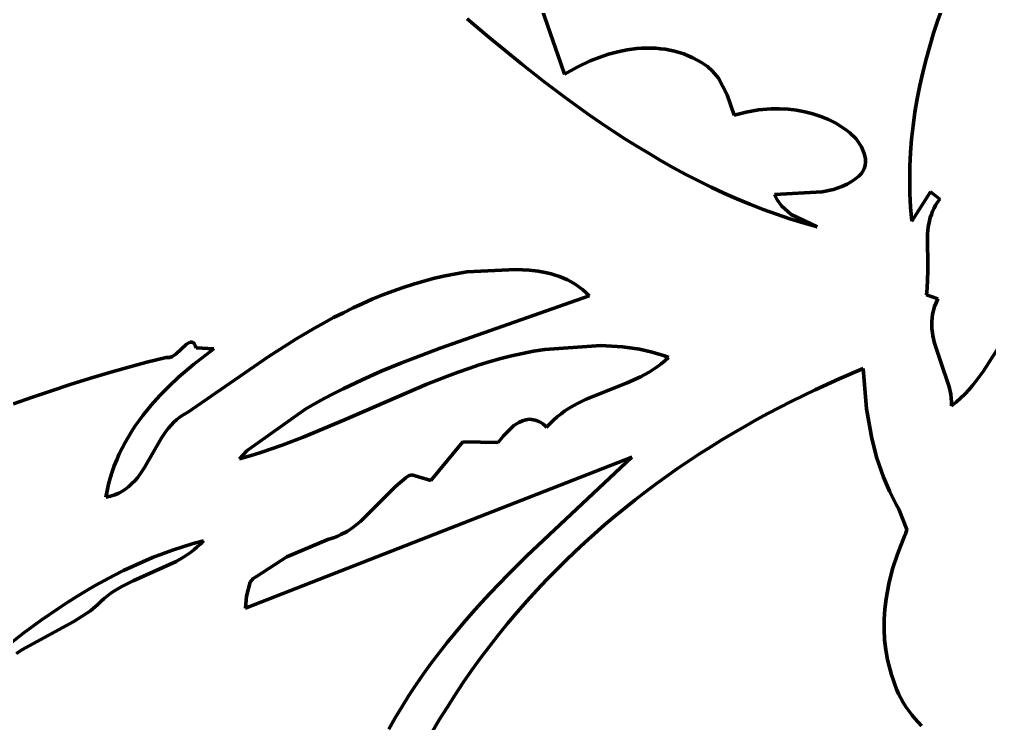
# Model space of a CAD drawing. Header units: millimetres. Extents: x 0 to 8.4, y 0 to 11.8.
# Drawn here: x 2.712 to 4.449, y 5.169 to 6.431 of the extents above; entities that cross this region are included whole.
import ezdxf

# ---------------------------------------------------------------- set-up
doc = ezdxf.new("R2010")
doc.units = ezdxf.units.MM
doc.layers.add('color#010101ff', color=7, linetype='CONTINUOUS', lineweight=100)
doc.layers.add('color#ffffffff', color=7, linetype='CONTINUOUS', lineweight=100)

msp = doc.modelspace()

# ---------------------------------------------------------------- linework, layer by layer
at = {"layer": 'color#010101ff'}
for p, q in [((3.6814, 6.3516), (3.6312, 6.4955)), ((4.3648, 6.4521), (4.3567, 6.4291)), ((3.5137, 6.4315), (3.5522, 6.3989)), ((4.3567, 6.4291), (4.3492, 6.4059)), ((3.5522, 6.3989), (3.611, 6.3508)), ((4.3492, 6.4059), (4.3422, 6.3826)), ((3.8175, 6.3782), (3.8005, 6.376)), ((3.826, 6.3789), (3.8175, 6.3782)), ((3.8346, 6.3792), (3.826, 6.3789)), ((3.8431, 6.3792), (3.8346, 6.3792)), ((3.8516, 6.3788), (3.8431, 6.3792)), ((3.8601, 6.3781), (3.8516, 6.3788)), ((3.8685, 6.377), (3.8601, 6.3781)), ((4.3422, 6.3826), (4.3357, 6.3591)), ((3.7503, 6.3625), (3.7341, 6.3561)), ((3.7668, 6.368), (3.7503, 6.3625)), ((3.7835, 6.3725), (3.7668, 6.368)), ((3.8005, 6.376), (3.7835, 6.3725)), ((3.8769, 6.3755), (3.8685, 6.377)), ((3.8852, 6.3736), (3.8769, 6.3755)), ((3.8935, 6.3713), (3.8852, 6.3736)), ((3.9017, 6.3686), (3.8935, 6.3713)), ((3.9098, 6.3654), (3.9017, 6.3686)), ((3.9178, 6.3618), (3.9098, 6.3654)), ((3.9258, 6.3577), (3.9178, 6.3618)), ((3.611, 6.3508), (3.651, 6.3195)), ((3.6882, 6.3326), (3.6814, 6.3516)), ((3.7106, 6.3451), (3.6882, 6.3326)), ((3.7341, 6.3561), (3.7106, 6.3451)), ((3.9335, 6.3536), (3.9258, 6.3577)), ((3.944, 6.3464), (3.9335, 6.3536)), ((3.9532, 6.3379), (3.944, 6.3464)), ((4.3357, 6.3591), (4.3298, 6.3356)), ((3.9637, 6.325), (3.9532, 6.3379)), ((4.3298, 6.3356), (4.3245, 6.3119)), ((3.651, 6.3195), (3.6917, 6.2889)), ((3.9795, 6.2952), (3.9637, 6.325)), ((4.3245, 6.3119), (4.3198, 6.2881)), ((3.9918, 6.2592), (3.9795, 6.2952)), ((3.6917, 6.2889), (3.733, 6.2592)), ((4.3198, 6.2881), (4.3158, 6.2642)), ((3.733, 6.2592), (3.7539, 6.2448)), ((4.0135, 6.2646), (3.9918, 6.2592)), ((4.0357, 6.2683), (4.0135, 6.2646)), ((4.0583, 6.2701), (4.0357, 6.2683)), ((4.0734, 6.2702), (4.0583, 6.2701)), ((4.0885, 6.2695), (4.0734, 6.2702)), ((4.1034, 6.2678), (4.0885, 6.2695)), ((4.1182, 6.2652), (4.1034, 6.2678)), ((4.1327, 6.2616), (4.1182, 6.2652)), ((4.1469, 6.2569), (4.1327, 6.2616)), ((4.1607, 6.2512), (4.1469, 6.2569)), ((4.3158, 6.2642), (4.3124, 6.2402)), ((3.7539, 6.2448), (3.775, 6.2306)), ((4.174, 6.2445), (4.1607, 6.2512)), ((4.1805, 6.2407), (4.174, 6.2445)), ((4.1868, 6.2366), (4.1805, 6.2407)), ((4.3124, 6.2402), (4.3097, 6.2161)), ((3.775, 6.2306), (3.7963, 6.2168)), ((4.193, 6.2322), (4.1868, 6.2366)), ((4.199, 6.2276), (4.193, 6.2322)), ((4.2105, 6.2165), (4.199, 6.2276)), ((3.7963, 6.2168), (3.8177, 6.2033)), ((4.2199, 6.2026), (4.2105, 6.2165)), ((4.3097, 6.2161), (4.3078, 6.1919)), ((3.8177, 6.2033), (3.8394, 6.1901)), ((3.8394, 6.1901), (3.8613, 6.1773)), ((4.2249, 6.1904), (4.2199, 6.2026)), ((4.2269, 6.181), (4.2249, 6.1904)), ((4.3078, 6.1919), (4.3067, 6.1675)), ((3.8613, 6.1773), (3.8833, 6.1648)), ((4.2263, 6.1687), (4.2271, 6.1748)), ((4.2271, 6.1748), (4.2269, 6.181)), ((3.8833, 6.1648), (3.9056, 6.1528)), ((3.9056, 6.1528), (3.928, 6.1412)), ((4.2151, 6.1497), (4.2176, 6.1521)), ((4.2176, 6.1521), (4.2198, 6.1547)), ((4.2198, 6.1547), (4.2217, 6.1573)), ((4.2217, 6.1573), (4.2246, 6.1629)), ((4.2246, 6.1629), (4.2263, 6.1687)), ((4.3067, 6.1675), (4.3063, 6.1431)), ((3.928, 6.1412), (3.9507, 6.1301)), ((4.1849, 6.1311), (4.1944, 6.1356)), ((4.1944, 6.1356), (4.2035, 6.141)), ((4.2035, 6.141), (4.2122, 6.1474)), ((4.2122, 6.1474), (4.2151, 6.1497)), ((4.3063, 6.1431), (4.3067, 6.1186)), ((3.9507, 6.1301), (3.9736, 6.1194)), ((3.9736, 6.1194), (3.9968, 6.1092)), ((4.0642, 6.1172), (4.1494, 6.1217)), ((4.0689, 6.1076), (4.0642, 6.1172)), ((4.1494, 6.1217), (4.17, 6.1261)), ((4.17, 6.1261), (4.1849, 6.1311)), ((4.3067, 6.1186), (4.308, 6.094)), ((4.3102, 6.0693), (4.3437, 6.1216)), ((4.3437, 6.1216), (4.36, 6.1083)), ((3.9968, 6.1092), (4.0201, 6.0995)), ((4.0201, 6.0995), (4.0437, 6.0903)), ((4.0768, 6.0965), (4.0689, 6.1076)), ((4.3562, 6.1031), (4.3528, 6.0978)), ((4.36, 6.1083), (4.3562, 6.1031)), ((4.0437, 6.0903), (4.0675, 6.0817)), ((4.0943, 6.0813), (4.0768, 6.0965)), ((4.308, 6.094), (4.3102, 6.0693)), ((4.3473, 6.0869), (4.3451, 6.0813)), ((4.3499, 6.0924), (4.3473, 6.0869)), ((4.3528, 6.0978), (4.3499, 6.0924)), ((4.0675, 6.0817), (4.0915, 6.0736)), ((4.0915, 6.0736), (4.1158, 6.0661)), ((4.1403, 6.0592), (4.0943, 6.0813)), ((4.1158, 6.0661), (4.1403, 6.0592)), ((4.3417, 6.07), (4.3394, 6.0584)), ((4.3432, 6.0757), (4.3417, 6.07)), ((4.3451, 6.0813), (4.3432, 6.0757)), ((4.3394, 6.0584), (4.3381, 6.0466)), ((4.3381, 6.0466), (4.339, 5.9795)), ((3.5128, 5.9782), (3.4933, 5.975)), ((3.6007, 5.9825), (3.5128, 5.9782)), ((3.6249, 5.9813), (3.6007, 5.9825)), ((3.6408, 5.9794), (3.6249, 5.9813)), ((3.6563, 5.9766), (3.6408, 5.9794)), ((4.339, 5.9795), (4.3379, 5.9491)), ((3.4361, 5.9619), (3.4175, 5.9565)), ((3.455, 5.9669), (3.4361, 5.9619)), ((3.474, 5.9712), (3.455, 5.9669)), ((3.4933, 5.975), (3.474, 5.9712)), ((3.664, 5.9747), (3.6563, 5.9766)), ((3.6715, 5.9725), (3.664, 5.9747)), ((3.6789, 5.97), (3.6715, 5.9725)), ((3.6861, 5.9671), (3.6789, 5.97)), ((3.6933, 5.9639), (3.6861, 5.9671)), ((3.7002, 5.9603), (3.6933, 5.9639)), ((3.3807, 5.944), (3.3626, 5.9371)), ((3.399, 5.9505), (3.3807, 5.944)), ((3.4175, 5.9565), (3.399, 5.9505)), ((3.707, 5.9562), (3.7002, 5.9603)), ((3.7136, 5.9518), (3.707, 5.9562)), ((3.72, 5.9469), (3.7136, 5.9518)), ((3.7262, 5.9415), (3.72, 5.9469)), ((4.3379, 5.9491), (4.3362, 5.9372)), ((3.3447, 5.9298), (3.3269, 5.922)), ((3.3626, 5.9371), (3.3447, 5.9298)), ((3.4653, 5.8415), (3.7322, 5.9357)), ((3.7322, 5.9357), (3.7262, 5.9415)), ((4.3362, 5.9372), (4.357, 5.9298)), ((4.357, 5.9298), (4.3537, 5.923)), ((3.3093, 5.9138), (3.2919, 5.9053)), ((3.3269, 5.922), (3.3093, 5.9138)), ((4.3489, 5.9095), (4.3474, 5.9029)), ((4.351, 5.9162), (4.3489, 5.9095)), ((4.3537, 5.923), (4.351, 5.9162)), ((3.2745, 5.8964), (3.2574, 5.8872)), ((3.2919, 5.9053), (3.2745, 5.8964)), ((4.3464, 5.8963), (4.3459, 5.8897)), ((4.3474, 5.9029), (4.3464, 5.8963)), ((3.2404, 5.8777), (3.2067, 5.8579)), ((3.2574, 5.8872), (3.2404, 5.8777)), ((4.3459, 5.8897), (4.3459, 5.8831)), ((4.3459, 5.8831), (4.3462, 5.8766)), ((4.3462, 5.8766), (4.347, 5.8701)), ((4.438, 5.7999), (4.4889, 5.8793)), ((3.2067, 5.8579), (3.157, 5.8265)), ((4.347, 5.8701), (4.348, 5.8636)), ((4.348, 5.8636), (4.351, 5.8506)), ((3.0103, 5.8481), (2.9918, 5.8311)), ((3.0139, 5.8507), (3.0103, 5.8481)), ((3.0173, 5.8524), (3.0139, 5.8507)), ((3.0189, 5.8527), (3.0173, 5.8524)), ((3.0205, 5.8526), (3.0189, 5.8527)), ((3.0219, 5.8522), (3.0205, 5.8526)), ((3.0233, 5.8513), (3.0219, 5.8522)), ((3.0246, 5.8499), (3.0233, 5.8513)), ((3.0234, 5.8126), (3.06, 5.8408)), ((3.0258, 5.848), (3.0246, 5.8499)), ((3.0269, 5.8455), (3.0258, 5.848)), ((3.028, 5.8424), (3.0269, 5.8455)), ((3.06, 5.8408), (3.028, 5.8424)), ((3.3948, 5.8148), (3.4653, 5.8415)), ((3.6527, 5.8396), (3.6327, 5.8363)), ((3.7531, 5.8466), (3.6527, 5.8396)), ((3.7917, 5.8444), (3.7531, 5.8466)), ((3.8223, 5.84), (3.7917, 5.8444)), ((3.8449, 5.8348), (3.8223, 5.84)), ((4.351, 5.8506), (4.3617, 5.8184)), ((2.9745, 5.8253), (2.94, 5.8164)), ((2.9766, 5.8248), (2.9745, 5.8253)), ((2.9788, 5.8248), (2.9766, 5.8248)), ((2.9809, 5.8251), (2.9788, 5.8248)), ((2.9853, 5.8268), (2.9809, 5.8251)), ((2.9918, 5.8311), (2.9853, 5.8268)), ((3.157, 5.8265), (3.0127, 5.7268)), ((3.5739, 5.823), (3.5546, 5.8176)), ((3.5933, 5.8279), (3.5739, 5.823)), ((3.6129, 5.8324), (3.5933, 5.8279)), ((3.6327, 5.8363), (3.6129, 5.8324)), ((3.8671, 5.8279), (3.8449, 5.8348)), ((3.8744, 5.8252), (3.8671, 5.8279)), ((3.8678, 5.8191), (3.8744, 5.8252)), ((2.9056, 5.807), (2.8713, 5.7973)), ((2.94, 5.8164), (2.9056, 5.807)), ((2.9968, 5.7897), (3.0234, 5.8126)), ((3.3599, 5.8005), (3.3948, 5.8148)), ((3.5164, 5.8055), (3.4975, 5.7988)), ((3.5354, 5.8117), (3.5164, 5.8055)), ((3.5546, 5.8176), (3.5354, 5.8117)), ((3.8468, 5.8033), (3.854, 5.8082)), ((3.854, 5.8082), (3.861, 5.8134)), ((3.861, 5.8134), (3.8678, 5.8191)), ((4.2232, 5.8055), (4.1798, 5.7869)), ((4.2291, 5.7334), (4.2232, 5.8055)), ((4.3617, 5.8184), (4.3769, 5.7725)), ((2.8371, 5.7872), (2.8029, 5.7766)), ((2.8713, 5.7973), (2.8371, 5.7872)), ((2.9798, 5.7736), (2.9968, 5.7897)), ((3.3254, 5.7853), (3.3599, 5.8005)), ((3.4787, 5.7919), (3.4414, 5.7773)), ((3.4975, 5.7988), (3.4787, 5.7919)), ((3.8002, 5.7796), (3.8241, 5.7904)), ((3.8241, 5.7904), (3.8394, 5.7987)), ((3.8394, 5.7987), (3.8468, 5.8033)), ((4.1798, 5.7869), (4.1368, 5.7672)), ((4.4255, 5.7832), (4.438, 5.7999)), ((2.8029, 5.7766), (2.7689, 5.7656)), ((2.9633, 5.7569), (2.9798, 5.7736)), ((3.2914, 5.7692), (3.3254, 5.7853)), ((3.4414, 5.7773), (3.2938, 5.7132)), ((3.7268, 5.7503), (3.8002, 5.7796)), ((4.3769, 5.7725), (4.3797, 5.7591)), ((4.4121, 5.7672), (4.4189, 5.7751)), ((4.4189, 5.7751), (4.4255, 5.7832)), ((2.735, 5.7542), (2.7013, 5.7423)), ((2.7689, 5.7656), (2.735, 5.7542)), ((2.9477, 5.7394), (2.9633, 5.7569)), ((3.2413, 5.7428), (3.2578, 5.7519)), ((3.2578, 5.7519), (3.2746, 5.7607)), ((3.2746, 5.7607), (3.2914, 5.7692)), ((4.1368, 5.7672), (4.0942, 5.7464)), ((4.3797, 5.7591), (4.3806, 5.7523)), ((4.3806, 5.7523), (4.3812, 5.7454)), ((4.3896, 5.7452), (4.3975, 5.7523)), ((4.3975, 5.7523), (4.405, 5.7596)), ((4.405, 5.7596), (4.4121, 5.7672)), ((2.933, 5.7213), (2.9477, 5.7394)), ((3.2249, 5.7334), (3.2413, 5.7428)), ((3.6961, 5.7342), (3.7036, 5.7386)), ((3.7036, 5.7386), (3.7112, 5.7427)), ((3.7112, 5.7427), (3.7268, 5.7503)), ((4.0942, 5.7464), (4.0522, 5.7246)), ((4.3812, 5.7454), (4.3814, 5.7386)), ((4.3814, 5.7386), (4.3896, 5.7452)), ((2.926, 5.712), (2.933, 5.7213)), ((2.9998, 5.7188), (2.9939, 5.7141)), ((3.006, 5.723), (2.9998, 5.7188)), ((3.0127, 5.7268), (3.006, 5.723)), ((3.1197, 5.6587), (3.2249, 5.7334)), ((3.6684, 5.7131), (3.675, 5.719)), ((3.675, 5.719), (3.6818, 5.7244)), ((3.6818, 5.7244), (3.6889, 5.7295)), ((3.6889, 5.7295), (3.6961, 5.7342)), ((4.0522, 5.7246), (4.0314, 5.7132)), ((4.2385, 5.6799), (4.2291, 5.7334)), ((2.9129, 5.6929), (2.9193, 5.7025)), ((2.9193, 5.7025), (2.926, 5.712)), ((2.9834, 5.7038), (2.9786, 5.6982)), ((2.9885, 5.7091), (2.9834, 5.7038)), ((2.9939, 5.7141), (2.9885, 5.7091)), ((3.2938, 5.7132), (3.2197, 5.6822)), ((3.5787, 5.6848), (3.5975, 5.7032)), ((3.5975, 5.7032), (3.6064, 5.7089)), ((3.6064, 5.7089), (3.6126, 5.7117)), ((3.6126, 5.7117), (3.6189, 5.7136)), ((3.6189, 5.7136), (3.6254, 5.7143)), ((3.6254, 5.7143), (3.6287, 5.7142)), ((3.6287, 5.7142), (3.6321, 5.7137)), ((3.6321, 5.7137), (3.6354, 5.7129)), ((3.6354, 5.7129), (3.6388, 5.7118)), ((3.6388, 5.7118), (3.6422, 5.7103)), ((3.6422, 5.7103), (3.6456, 5.7084)), ((3.6456, 5.7084), (3.6491, 5.706)), ((3.6491, 5.706), (3.6525, 5.7033)), ((3.6525, 5.7033), (3.656, 5.7001)), ((3.656, 5.7001), (3.6621, 5.7069)), ((3.6621, 5.7069), (3.6684, 5.7131)), ((4.0108, 5.7016), (3.9903, 5.6897)), ((4.0314, 5.7132), (4.0108, 5.7016)), ((2.9011, 5.673), (2.9069, 5.683)), ((2.9069, 5.683), (2.9129, 5.6929)), ((2.9741, 5.6923), (2.9658, 5.6799)), ((2.9786, 5.6982), (2.9741, 5.6923)), ((3.5694, 5.6729), (3.5787, 5.6848)), ((3.9903, 5.6897), (3.97, 5.6775)), ((2.8957, 5.6628), (2.9011, 5.673)), ((2.9658, 5.6799), (2.9356, 5.6278)), ((3.1822, 5.6679), (3.1633, 5.6612)), ((3.2197, 5.6822), (3.1822, 5.6679)), ((3.4485, 5.605), (3.5062, 5.6742)), ((3.5062, 5.6742), (3.5694, 5.6729)), ((3.9499, 5.6651), (3.93, 5.6523)), ((3.97, 5.6775), (3.9499, 5.6651)), ((4.2476, 5.645), (4.2385, 5.6799)), ((2.886, 5.6419), (2.8906, 5.6524)), ((2.8906, 5.6524), (2.8957, 5.6628)), ((3.1058, 5.6433), (3.1197, 5.6587)), ((3.1251, 5.6489), (3.1058, 5.6433)), ((3.1442, 5.6548), (3.1251, 5.6489)), ((3.1633, 5.6612), (3.1442, 5.6548)), ((3.93, 5.6523), (3.9102, 5.6393)), ((2.8778, 5.6202), (2.8817, 5.6312)), ((2.8817, 5.6312), (2.886, 5.6419)), ((3.8087, 5.6466), (3.1165, 5.3759)), ((3.6206, 5.4699), (3.8087, 5.6466)), ((3.9102, 5.6393), (3.8906, 5.626)), ((4.2593, 5.6108), (4.2476, 5.645)), ((2.8744, 5.6091), (2.8778, 5.6202)), ((2.9274, 5.6156), (2.923, 5.6098)), ((2.9356, 5.6278), (2.9274, 5.6156)), ((3.4045, 5.6103), (3.4088, 5.6132)), ((3.4088, 5.6132), (3.4147, 5.6148)), ((3.4147, 5.6148), (3.4485, 5.605)), ((3.8906, 5.626), (3.8713, 5.6125)), ((2.8688, 5.5864), (2.8714, 5.5979)), ((2.8714, 5.5979), (2.8744, 5.6091)), ((2.9133, 5.5992), (2.9079, 5.5943)), ((2.9183, 5.6044), (2.9133, 5.5992)), ((2.923, 5.6098), (2.9183, 5.6044)), ((3.3856, 5.5942), (3.4045, 5.6103)), ((3.8521, 5.5986), (3.8331, 5.5845)), ((3.8713, 5.6125), (3.8521, 5.5986)), ((4.2699, 5.5859), (4.2593, 5.6108)), ((2.8667, 5.5747), (2.8688, 5.5864)), ((2.8825, 5.5792), (2.8749, 5.5767)), ((2.8895, 5.5823), (2.8825, 5.5792)), ((2.8961, 5.5859), (2.8895, 5.5823)), ((2.9022, 5.5899), (2.8961, 5.5859)), ((2.9079, 5.5943), (2.9022, 5.5899)), ((3.3233, 5.5321), (3.3856, 5.5942)), ((3.8331, 5.5845), (3.8144, 5.57)), ((4.2822, 5.5616), (4.2699, 5.5859)), ((2.8749, 5.5767), (2.8667, 5.5747)), ((3.8144, 5.57), (3.7959, 5.5553)), ((4.2866, 5.5537), (4.2822, 5.5616)), ((3.7959, 5.5553), (3.7776, 5.5403)), ((4.3011, 5.517), (4.2866, 5.5537)), ((3.3087, 5.5205), (3.3233, 5.5321)), ((3.7776, 5.5403), (3.7596, 5.5251)), ((3.2876, 5.5078), (3.2985, 5.5137)), ((3.2985, 5.5137), (3.3087, 5.5205)), ((3.7418, 5.5095), (3.7242, 5.4937)), ((3.7596, 5.5251), (3.7418, 5.5095)), ((4.2987, 5.5085), (4.3011, 5.517)), ((3.0043, 5.4862), (3.0228, 5.4917)), ((3.0228, 5.4917), (3.0414, 5.4967)), ((3.0414, 5.4967), (3.036, 5.491)), ((3.1906, 5.4681), (3.2639, 5.499)), ((3.2639, 5.499), (3.2701, 5.5008)), ((3.2701, 5.5008), (3.2761, 5.5028)), ((3.2761, 5.5028), (3.282, 5.5052)), ((3.282, 5.5052), (3.2876, 5.5078)), ((3.7242, 5.4937), (3.7069, 5.4775)), ((4.2843, 5.4727), (4.2977, 5.5068)), ((4.2977, 5.5068), (4.2987, 5.5085)), ((2.9681, 5.4737), (2.9861, 5.4802)), ((2.9861, 5.4802), (3.0043, 5.4862)), ((3.0183, 5.476), (3.0057, 5.4675)), ((3.0244, 5.4807), (3.0183, 5.476)), ((3.0303, 5.4857), (3.0244, 5.4807)), ((3.036, 5.491), (3.0303, 5.4857)), ((3.7069, 5.4775), (3.6899, 5.4611)), ((2.9924, 5.4599), (2.9153, 5.4252)), ((2.9153, 5.4516), (2.9327, 5.4594)), ((2.9327, 5.4594), (2.9503, 5.4668)), ((2.9503, 5.4668), (2.9681, 5.4737)), ((3.0057, 5.4675), (2.9924, 5.4599)), ((3.1362, 5.433), (3.1906, 5.4681)), ((3.5874, 5.4367), (3.6206, 5.4699)), ((3.6899, 5.4611), (3.6731, 5.4444)), ((4.2758, 5.4465), (4.2843, 5.4727)), ((2.881, 5.4348), (2.8981, 5.4434)), ((2.8981, 5.4434), (2.9153, 5.4516)), ((3.6731, 5.4444), (3.6566, 5.4273)), ((4.2691, 5.4197), (4.2758, 5.4465)), ((2.8475, 5.4165), (2.8642, 5.4258)), ((2.8642, 5.4258), (2.881, 5.4348)), ((2.9153, 5.4252), (2.8949, 5.4149)), ((3.1182, 5.3979), (3.1248, 5.4226)), ((3.1248, 5.4226), (3.1304, 5.429)), ((3.1304, 5.429), (3.1362, 5.433)), ((3.5549, 5.4028), (3.5874, 5.4367)), ((3.6566, 5.4273), (3.6383, 5.4081)), ((2.8147, 5.3969), (2.831, 5.4069)), ((2.831, 5.4069), (2.8475, 5.4165)), ((2.8819, 5.4071), (2.8756, 5.4028)), ((2.8949, 5.4149), (2.8819, 5.4071)), ((3.6383, 5.4081), (3.6205, 5.3886)), ((4.2641, 5.3926), (4.2691, 5.4197)), ((2.7985, 5.3867), (2.8147, 5.3969)), ((2.8578, 5.3883), (2.8523, 5.3828)), ((2.8635, 5.3935), (2.8578, 5.3883)), ((2.8695, 5.3983), (2.8635, 5.3935)), ((2.8756, 5.4028), (2.8695, 5.3983)), ((3.1165, 5.3759), (3.1182, 5.3979)), ((3.5389, 5.3856), (3.5549, 5.4028)), ((3.6205, 5.3886), (3.603, 5.3687)), ((4.2619, 5.3744), (4.2641, 5.3926)), ((2.7508, 5.3544), (2.7824, 5.3762)), ((2.7824, 5.3762), (2.7985, 5.3867)), ((2.8388, 5.3713), (2.8093, 5.352)), ((2.8523, 5.3828), (2.8388, 5.3713)), ((3.5233, 5.3682), (3.5389, 5.3856)), ((4.2607, 5.3562), (4.2619, 5.3744)), ((2.7197, 5.3318), (2.7508, 5.3544)), ((3.5079, 5.3505), (3.5233, 5.3682)), ((3.603, 5.3687), (3.586, 5.3485)), ((4.2605, 5.3379), (4.2607, 5.3562)), ((2.8093, 5.352), (2.7159, 5.3017)), ((3.4927, 5.3327), (3.5079, 5.3505)), ((3.586, 5.3485), (3.5693, 5.3279)), ((4.2614, 5.3197), (4.2605, 5.3379)), ((2.6741, 5.2965), (2.7197, 5.3318)), ((3.478, 5.3146), (3.4927, 5.3327)), ((3.5693, 5.3279), (3.553, 5.3071)), ((4.2634, 5.3016), (4.2614, 5.3197)), ((2.7159, 5.3017), (2.7063, 5.2948)), ((3.4635, 5.2962), (3.478, 5.3146)), ((3.553, 5.3071), (3.5372, 5.286)), ((4.2666, 5.2836), (4.2634, 5.3016)), ((3.4494, 5.2776), (3.4635, 5.2962)), ((3.5372, 5.286), (3.5217, 5.2645)), ((4.2687, 5.2746), (4.2666, 5.2836)), ((3.4357, 5.2586), (3.4494, 5.2776)), ((4.2711, 5.2657), (4.2687, 5.2746)), ((4.2738, 5.2569), (4.2711, 5.2657)), ((3.4223, 5.2394), (3.4357, 5.2586)), ((3.5217, 5.2645), (3.5066, 5.2428)), ((4.2769, 5.2481), (4.2738, 5.2569)), ((4.2797, 5.2395), (4.2769, 5.2481)), ((3.4094, 5.2199), (3.4223, 5.2394)), ((3.5066, 5.2428), (3.4919, 5.2208)), ((4.2829, 5.2311), (4.2797, 5.2395)), ((4.2865, 5.223), (4.2829, 5.2311)), ((3.397, 5.2), (3.4094, 5.2199)), ((3.4919, 5.2208), (3.4777, 5.1985)), ((4.2905, 5.215), (4.2865, 5.223)), ((4.2948, 5.2072), (4.2905, 5.215)), ((3.385, 5.1797), (3.397, 5.2)), ((3.4777, 5.1985), (3.4638, 5.176)), ((4.2995, 5.1997), (4.2948, 5.2072)), ((4.3045, 5.1923), (4.2995, 5.1997)), ((3.3735, 5.1592), (3.385, 5.1797)), ((4.3099, 5.1852), (4.3045, 5.1923)), ((4.3155, 5.1783), (4.3099, 5.1852)), ((3.4638, 5.176), (3.4504, 5.1533)), ((4.3214, 5.1717), (4.3155, 5.1783)), ((4.3276, 5.1654), (4.3214, 5.1717))]:
    msp.add_line(p, q, dxfattribs=at)
at = {"layer": 'color#ffffffff'}
for p, q in [((3.6312, 6.4955), (3.6814, 6.3516)), ((4.3567, 6.4291), (4.3648, 6.4521)), ((3.5522, 6.3989), (3.5137, 6.4315)), ((4.3492, 6.4059), (4.3567, 6.4291)), ((3.611, 6.3508), (3.5522, 6.3989)), ((4.3422, 6.3826), (4.3492, 6.4059)), ((3.8005, 6.376), (3.8175, 6.3782)), ((3.8175, 6.3782), (3.826, 6.3789)), ((3.826, 6.3789), (3.8346, 6.3792)), ((3.8346, 6.3792), (3.8431, 6.3792)), ((3.8431, 6.3792), (3.8516, 6.3788)), ((3.8516, 6.3788), (3.8601, 6.3781)), ((3.8601, 6.3781), (3.8685, 6.377)), ((4.3357, 6.3591), (4.3422, 6.3826)), ((3.7341, 6.3561), (3.7503, 6.3625)), ((3.7503, 6.3625), (3.7668, 6.368)), ((3.7668, 6.368), (3.7835, 6.3725)), ((3.7835, 6.3725), (3.8005, 6.376)), ((3.8685, 6.377), (3.8769, 6.3755)), ((3.8769, 6.3755), (3.8852, 6.3736)), ((3.8852, 6.3736), (3.8935, 6.3713)), ((3.8935, 6.3713), (3.9017, 6.3686)), ((3.9017, 6.3686), (3.9098, 6.3654)), ((3.9098, 6.3654), (3.9178, 6.3618)), ((3.9178, 6.3618), (3.9258, 6.3577)), ((3.651, 6.3195), (3.611, 6.3508)), ((3.6814, 6.3516), (3.6882, 6.3326)), ((3.6882, 6.3326), (3.7106, 6.3451)), ((3.7106, 6.3451), (3.7341, 6.3561)), ((3.9258, 6.3577), (3.9335, 6.3536)), ((3.9335, 6.3536), (3.944, 6.3464)), ((3.944, 6.3464), (3.9532, 6.3379)), ((4.3298, 6.3356), (4.3357, 6.3591)), ((3.9532, 6.3379), (3.9637, 6.325)), ((4.3245, 6.3119), (4.3298, 6.3356)), ((3.6917, 6.2889), (3.651, 6.3195)), ((3.9637, 6.325), (3.9795, 6.2952)), ((4.3198, 6.2881), (4.3245, 6.3119)), ((3.9795, 6.2952), (3.9918, 6.2592)), ((3.733, 6.2592), (3.6917, 6.2889)), ((4.3158, 6.2642), (4.3198, 6.2881)), ((3.7539, 6.2448), (3.733, 6.2592)), ((3.9918, 6.2592), (4.0135, 6.2646)), ((4.0135, 6.2646), (4.0357, 6.2683)), ((4.0357, 6.2683), (4.0583, 6.2701)), ((4.0583, 6.2701), (4.0734, 6.2702)), ((4.0734, 6.2702), (4.0885, 6.2695)), ((4.0885, 6.2695), (4.1034, 6.2678)), ((4.1034, 6.2678), (4.1182, 6.2652)), ((4.1182, 6.2652), (4.1327, 6.2616)), ((4.1327, 6.2616), (4.1469, 6.2569)), ((4.1469, 6.2569), (4.1607, 6.2512)), ((4.3124, 6.2402), (4.3158, 6.2642)), ((3.775, 6.2306), (3.7539, 6.2448)), ((4.1607, 6.2512), (4.174, 6.2445)), ((4.174, 6.2445), (4.1805, 6.2407)), ((4.1805, 6.2407), (4.1868, 6.2366)), ((4.3097, 6.2161), (4.3124, 6.2402)), ((3.7963, 6.2168), (3.775, 6.2306)), ((4.1868, 6.2366), (4.193, 6.2322)), ((4.193, 6.2322), (4.199, 6.2276)), ((4.199, 6.2276), (4.2105, 6.2165)), ((3.8177, 6.2033), (3.7963, 6.2168)), ((4.2105, 6.2165), (4.2199, 6.2026)), ((4.3078, 6.1919), (4.3097, 6.2161)), ((3.8394, 6.1901), (3.8177, 6.2033)), ((3.8613, 6.1773), (3.8394, 6.1901)), ((4.2199, 6.2026), (4.2249, 6.1904)), ((4.2249, 6.1904), (4.2269, 6.181)), ((4.3067, 6.1675), (4.3078, 6.1919)), ((3.8833, 6.1648), (3.8613, 6.1773)), ((4.2271, 6.1748), (4.2263, 6.1687)), ((4.2269, 6.181), (4.2271, 6.1748)), ((3.9056, 6.1528), (3.8833, 6.1648)), ((3.928, 6.1412), (3.9056, 6.1528)), ((4.2176, 6.1521), (4.2151, 6.1497)), ((4.2198, 6.1547), (4.2176, 6.1521)), ((4.2217, 6.1573), (4.2198, 6.1547)), ((4.2246, 6.1629), (4.2217, 6.1573)), ((4.2263, 6.1687), (4.2246, 6.1629)), ((4.3063, 6.1431), (4.3067, 6.1675)), ((3.9507, 6.1301), (3.928, 6.1412)), ((4.1944, 6.1356), (4.1849, 6.1311)), ((4.2035, 6.141), (4.1944, 6.1356)), ((4.2122, 6.1474), (4.2035, 6.141)), ((4.2151, 6.1497), (4.2122, 6.1474)), ((4.3067, 6.1186), (4.3063, 6.1431)), ((3.9736, 6.1194), (3.9507, 6.1301)), ((3.9968, 6.1092), (3.9736, 6.1194)), ((4.1494, 6.1217), (4.0642, 6.1172)), ((4.0642, 6.1172), (4.0689, 6.1076)), ((4.17, 6.1261), (4.1494, 6.1217)), ((4.1849, 6.1311), (4.17, 6.1261)), ((4.308, 6.094), (4.3067, 6.1186)), ((4.3437, 6.1216), (4.3102, 6.0693)), ((4.36, 6.1083), (4.3437, 6.1216)), ((4.0201, 6.0995), (3.9968, 6.1092)), ((4.0437, 6.0903), (4.0201, 6.0995)), ((4.0689, 6.1076), (4.0768, 6.0965)), ((4.3528, 6.0978), (4.3562, 6.1031)), ((4.3562, 6.1031), (4.36, 6.1083)), ((4.0675, 6.0817), (4.0437, 6.0903)), ((4.0768, 6.0965), (4.0943, 6.0813)), ((4.3102, 6.0693), (4.308, 6.094)), ((4.3451, 6.0813), (4.3473, 6.0869)), ((4.3473, 6.0869), (4.3499, 6.0924)), ((4.3499, 6.0924), (4.3528, 6.0978)), ((4.0915, 6.0736), (4.0675, 6.0817)), ((4.1158, 6.0661), (4.0915, 6.0736)), ((4.0943, 6.0813), (4.1403, 6.0592)), ((4.1403, 6.0592), (4.1158, 6.0661)), ((4.3394, 6.0584), (4.3417, 6.07)), ((4.3417, 6.07), (4.3432, 6.0757)), ((4.3432, 6.0757), (4.3451, 6.0813)), ((4.3381, 6.0466), (4.3394, 6.0584)), ((4.339, 5.9795), (4.3381, 6.0466)), ((3.4933, 5.975), (3.5128, 5.9782)), ((3.5128, 5.9782), (3.6007, 5.9825)), ((3.6007, 5.9825), (3.6249, 5.9813)), ((3.6249, 5.9813), (3.6408, 5.9794)), ((3.6408, 5.9794), (3.6563, 5.9766)), ((4.3379, 5.9491), (4.339, 5.9795)), ((3.4175, 5.9565), (3.4361, 5.9619)), ((3.4361, 5.9619), (3.455, 5.9669)), ((3.455, 5.9669), (3.474, 5.9712)), ((3.474, 5.9712), (3.4933, 5.975)), ((3.6563, 5.9766), (3.664, 5.9747)), ((3.664, 5.9747), (3.6715, 5.9725)), ((3.6715, 5.9725), (3.6789, 5.97)), ((3.6789, 5.97), (3.6861, 5.9671)), ((3.6861, 5.9671), (3.6933, 5.9639)), ((3.6933, 5.9639), (3.7002, 5.9603)), ((3.3626, 5.9371), (3.3807, 5.944)), ((3.3807, 5.944), (3.399, 5.9505)), ((3.399, 5.9505), (3.4175, 5.9565)), ((3.7002, 5.9603), (3.707, 5.9562)), ((3.707, 5.9562), (3.7136, 5.9518)), ((3.7136, 5.9518), (3.72, 5.9469)), ((3.72, 5.9469), (3.7262, 5.9415)), ((4.3362, 5.9372), (4.3379, 5.9491)), ((3.3269, 5.922), (3.3447, 5.9298)), ((3.3447, 5.9298), (3.3626, 5.9371)), ((3.7322, 5.9357), (3.4653, 5.8415)), ((3.7262, 5.9415), (3.7322, 5.9357)), ((4.357, 5.9298), (4.3362, 5.9372)), ((4.3537, 5.923), (4.357, 5.9298)), ((3.2919, 5.9053), (3.3093, 5.9138)), ((3.3093, 5.9138), (3.3269, 5.922)), ((4.3474, 5.9029), (4.3489, 5.9095)), ((4.3489, 5.9095), (4.351, 5.9162)), ((4.351, 5.9162), (4.3537, 5.923)), ((3.2574, 5.8872), (3.2745, 5.8964)), ((3.2745, 5.8964), (3.2919, 5.9053)), ((4.3459, 5.8897), (4.3464, 5.8963)), ((4.3464, 5.8963), (4.3474, 5.9029)), ((3.2067, 5.8579), (3.2404, 5.8777)), ((3.2404, 5.8777), (3.2574, 5.8872)), ((4.3459, 5.8831), (4.3459, 5.8897)), ((4.3462, 5.8766), (4.3459, 5.8831)), ((4.347, 5.8701), (4.3462, 5.8766)), ((4.4889, 5.8793), (4.438, 5.7999)), ((3.157, 5.8265), (3.2067, 5.8579)), ((4.348, 5.8636), (4.347, 5.8701)), ((4.351, 5.8506), (4.348, 5.8636)), ((2.9918, 5.8311), (3.0103, 5.8481)), ((3.0103, 5.8481), (3.0139, 5.8507)), ((3.0139, 5.8507), (3.0173, 5.8524)), ((3.0173, 5.8524), (3.0189, 5.8527)), ((3.0189, 5.8527), (3.0205, 5.8526)), ((3.0205, 5.8526), (3.0219, 5.8522)), ((3.0219, 5.8522), (3.0233, 5.8513)), ((3.0233, 5.8513), (3.0246, 5.8499)), ((3.06, 5.8408), (3.0234, 5.8126)), ((3.0246, 5.8499), (3.0258, 5.848)), ((3.0258, 5.848), (3.0269, 5.8455)), ((3.0269, 5.8455), (3.028, 5.8424)), ((3.028, 5.8424), (3.06, 5.8408)), ((3.4653, 5.8415), (3.3948, 5.8148)), ((3.6327, 5.8363), (3.6527, 5.8396)), ((3.6527, 5.8396), (3.7531, 5.8466)), ((3.7531, 5.8466), (3.7917, 5.8444)), ((3.7917, 5.8444), (3.8223, 5.84)), ((3.8223, 5.84), (3.8449, 5.8348)), ((4.3617, 5.8184), (4.351, 5.8506)), ((2.94, 5.8164), (2.9745, 5.8253)), ((2.9745, 5.8253), (2.9766, 5.8248)), ((2.9766, 5.8248), (2.9788, 5.8248)), ((2.9788, 5.8248), (2.9809, 5.8251)), ((2.9809, 5.8251), (2.9853, 5.8268)), ((2.9853, 5.8268), (2.9918, 5.8311)), ((3.0127, 5.7268), (3.157, 5.8265)), ((3.5546, 5.8176), (3.5739, 5.823)), ((3.5739, 5.823), (3.5933, 5.8279)), ((3.5933, 5.8279), (3.6129, 5.8324)), ((3.6129, 5.8324), (3.6327, 5.8363)), ((3.8449, 5.8348), (3.8671, 5.8279)), ((3.8671, 5.8279), (3.8744, 5.8252)), ((3.8744, 5.8252), (3.8678, 5.8191)), ((2.8713, 5.7973), (2.9056, 5.807)), ((2.9056, 5.807), (2.94, 5.8164)), ((3.0234, 5.8126), (2.9968, 5.7897)), ((3.3948, 5.8148), (3.3599, 5.8005)), ((3.4975, 5.7988), (3.5164, 5.8055)), ((3.5164, 5.8055), (3.5354, 5.8117)), ((3.5354, 5.8117), (3.5546, 5.8176)), ((3.854, 5.8082), (3.8468, 5.8033)), ((3.861, 5.8134), (3.854, 5.8082)), ((3.8678, 5.8191), (3.861, 5.8134)), ((4.1798, 5.7869), (4.2232, 5.8055)), ((4.2232, 5.8055), (4.2291, 5.7334)), ((4.3769, 5.7725), (4.3617, 5.8184)), ((2.8029, 5.7766), (2.8371, 5.7872)), ((2.8371, 5.7872), (2.8713, 5.7973)), ((2.9968, 5.7897), (2.9798, 5.7736)), ((3.3599, 5.8005), (3.3254, 5.7853)), ((3.4414, 5.7773), (3.4787, 5.7919)), ((3.4787, 5.7919), (3.4975, 5.7988)), ((3.8241, 5.7904), (3.8002, 5.7796)), ((3.8394, 5.7987), (3.8241, 5.7904)), ((3.8468, 5.8033), (3.8394, 5.7987)), ((4.1368, 5.7672), (4.1798, 5.7869)), ((4.438, 5.7999), (4.4255, 5.7832)), ((2.7689, 5.7656), (2.8029, 5.7766)), ((2.9798, 5.7736), (2.9633, 5.7569)), ((3.3254, 5.7853), (3.2914, 5.7692)), ((3.2938, 5.7132), (3.4414, 5.7773)), ((3.8002, 5.7796), (3.7268, 5.7503)), ((4.3797, 5.7591), (4.3769, 5.7725)), ((4.4189, 5.7751), (4.4121, 5.7672)), ((4.4255, 5.7832), (4.4189, 5.7751)), ((2.7013, 5.7423), (2.735, 5.7542)), ((2.735, 5.7542), (2.7689, 5.7656)), ((2.9633, 5.7569), (2.9477, 5.7394)), ((3.2578, 5.7519), (3.2413, 5.7428)), ((3.2746, 5.7607), (3.2578, 5.7519)), ((3.2914, 5.7692), (3.2746, 5.7607)), ((4.0942, 5.7464), (4.1368, 5.7672)), ((4.3806, 5.7523), (4.3797, 5.7591)), ((4.3812, 5.7454), (4.3806, 5.7523)), ((4.3975, 5.7523), (4.3896, 5.7452)), ((4.405, 5.7596), (4.3975, 5.7523)), ((4.4121, 5.7672), (4.405, 5.7596)), ((2.9477, 5.7394), (2.933, 5.7213)), ((3.2413, 5.7428), (3.2249, 5.7334)), ((3.7036, 5.7386), (3.6961, 5.7342)), ((3.7112, 5.7427), (3.7036, 5.7386)), ((3.7268, 5.7503), (3.7112, 5.7427)), ((4.0522, 5.7246), (4.0942, 5.7464)), ((4.3814, 5.7386), (4.3812, 5.7454)), ((4.3896, 5.7452), (4.3814, 5.7386)), ((2.933, 5.7213), (2.926, 5.712)), ((2.9939, 5.7141), (2.9998, 5.7188)), ((2.9998, 5.7188), (3.006, 5.723)), ((3.006, 5.723), (3.0127, 5.7268)), ((3.2249, 5.7334), (3.1197, 5.6587)), ((3.675, 5.719), (3.6684, 5.7131)), ((3.6818, 5.7244), (3.675, 5.719)), ((3.6889, 5.7295), (3.6818, 5.7244)), ((3.6961, 5.7342), (3.6889, 5.7295)), ((4.0314, 5.7132), (4.0522, 5.7246)), ((4.2291, 5.7334), (4.2385, 5.6799)), ((2.9193, 5.7025), (2.9129, 5.6929)), ((2.926, 5.712), (2.9193, 5.7025)), ((2.9786, 5.6982), (2.9834, 5.7038)), ((2.9834, 5.7038), (2.9885, 5.7091)), ((2.9885, 5.7091), (2.9939, 5.7141)), ((3.2197, 5.6822), (3.2938, 5.7132)), ((3.5975, 5.7032), (3.5787, 5.6848)), ((3.6064, 5.7089), (3.5975, 5.7032)), ((3.6126, 5.7117), (3.6064, 5.7089)), ((3.6189, 5.7136), (3.6126, 5.7117)), ((3.6254, 5.7143), (3.6189, 5.7136)), ((3.6287, 5.7142), (3.6254, 5.7143)), ((3.6321, 5.7137), (3.6287, 5.7142)), ((3.6354, 5.7129), (3.6321, 5.7137)), ((3.6388, 5.7118), (3.6354, 5.7129)), ((3.6422, 5.7103), (3.6388, 5.7118)), ((3.6456, 5.7084), (3.6422, 5.7103)), ((3.6491, 5.706), (3.6456, 5.7084)), ((3.6525, 5.7033), (3.6491, 5.706)), ((3.656, 5.7001), (3.6525, 5.7033)), ((3.6621, 5.7069), (3.656, 5.7001)), ((3.6684, 5.7131), (3.6621, 5.7069)), ((3.9903, 5.6897), (4.0108, 5.7016)), ((4.0108, 5.7016), (4.0314, 5.7132)), ((2.9069, 5.683), (2.9011, 5.673)), ((2.9129, 5.6929), (2.9069, 5.683)), ((2.9658, 5.6799), (2.9741, 5.6923)), ((2.9741, 5.6923), (2.9786, 5.6982)), ((3.5787, 5.6848), (3.5694, 5.6729)), ((3.97, 5.6775), (3.9903, 5.6897)), ((2.9011, 5.673), (2.8957, 5.6628)), ((2.9356, 5.6278), (2.9658, 5.6799)), ((3.1633, 5.6612), (3.1822, 5.6679)), ((3.1822, 5.6679), (3.2197, 5.6822)), ((3.5062, 5.6742), (3.4485, 5.605)), ((3.5694, 5.6729), (3.5062, 5.6742)), ((3.93, 5.6523), (3.9499, 5.6651)), ((3.9499, 5.6651), (3.97, 5.6775)), ((4.2385, 5.6799), (4.2476, 5.645)), ((2.8906, 5.6524), (2.886, 5.6419)), ((2.8957, 5.6628), (2.8906, 5.6524)), ((3.1197, 5.6587), (3.1058, 5.6433)), ((3.1058, 5.6433), (3.1251, 5.6489)), ((3.1251, 5.6489), (3.1442, 5.6548)), ((3.1442, 5.6548), (3.1633, 5.6612)), ((3.9102, 5.6393), (3.93, 5.6523)), ((2.8817, 5.6312), (2.8778, 5.6202)), ((2.886, 5.6419), (2.8817, 5.6312)), ((3.1165, 5.3759), (3.8087, 5.6466)), ((3.8087, 5.6466), (3.6206, 5.4699)), ((3.8906, 5.626), (3.9102, 5.6393)), ((4.2476, 5.645), (4.2593, 5.6108)), ((2.8778, 5.6202), (2.8744, 5.6091)), ((2.923, 5.6098), (2.9274, 5.6156)), ((2.9274, 5.6156), (2.9356, 5.6278)), ((3.4088, 5.6132), (3.4045, 5.6103)), ((3.4147, 5.6148), (3.4088, 5.6132)), ((3.4485, 5.605), (3.4147, 5.6148)), ((3.8713, 5.6125), (3.8906, 5.626)), ((2.8714, 5.5979), (2.8688, 5.5864)), ((2.8744, 5.6091), (2.8714, 5.5979)), ((2.9079, 5.5943), (2.9133, 5.5992)), ((2.9133, 5.5992), (2.9183, 5.6044)), ((2.9183, 5.6044), (2.923, 5.6098)), ((3.4045, 5.6103), (3.3856, 5.5942)), ((3.8331, 5.5845), (3.8521, 5.5986)), ((3.8521, 5.5986), (3.8713, 5.6125)), ((4.2593, 5.6108), (4.2699, 5.5859)), ((2.8688, 5.5864), (2.8667, 5.5747)), ((2.8749, 5.5767), (2.8825, 5.5792)), ((2.8825, 5.5792), (2.8895, 5.5823)), ((2.8895, 5.5823), (2.8961, 5.5859)), ((2.8961, 5.5859), (2.9022, 5.5899)), ((2.9022, 5.5899), (2.9079, 5.5943)), ((3.3856, 5.5942), (3.3233, 5.5321)), ((3.8144, 5.57), (3.8331, 5.5845)), ((4.2699, 5.5859), (4.2822, 5.5616)), ((2.8667, 5.5747), (2.8749, 5.5767)), ((3.7959, 5.5553), (3.8144, 5.57)), ((4.2822, 5.5616), (4.2866, 5.5537)), ((3.7776, 5.5403), (3.7959, 5.5553)), ((4.2866, 5.5537), (4.3011, 5.517)), ((3.3233, 5.5321), (3.3087, 5.5205)), ((3.7596, 5.5251), (3.7776, 5.5403)), ((3.2985, 5.5137), (3.2876, 5.5078)), ((3.3087, 5.5205), (3.2985, 5.5137)), ((3.7242, 5.4937), (3.7418, 5.5095)), ((3.7418, 5.5095), (3.7596, 5.5251)), ((4.3011, 5.517), (4.2987, 5.5085)), ((3.0228, 5.4917), (3.0043, 5.4862)), ((3.0414, 5.4967), (3.0228, 5.4917)), ((3.036, 5.491), (3.0414, 5.4967)), ((3.2639, 5.499), (3.1906, 5.4681)), ((3.2701, 5.5008), (3.2639, 5.499)), ((3.2761, 5.5028), (3.2701, 5.5008)), ((3.282, 5.5052), (3.2761, 5.5028)), ((3.2876, 5.5078), (3.282, 5.5052)), ((3.7069, 5.4775), (3.7242, 5.4937)), ((4.2977, 5.5068), (4.2843, 5.4727)), ((4.2987, 5.5085), (4.2977, 5.5068)), ((2.9861, 5.4802), (2.9681, 5.4737)), ((3.0043, 5.4862), (2.9861, 5.4802)), ((3.0057, 5.4675), (3.0183, 5.476)), ((3.0183, 5.476), (3.0244, 5.4807)), ((3.0244, 5.4807), (3.0303, 5.4857)), ((3.0303, 5.4857), (3.036, 5.491)), ((3.6899, 5.4611), (3.7069, 5.4775)), ((2.9153, 5.4252), (2.9924, 5.4599)), ((2.9327, 5.4594), (2.9153, 5.4516)), ((2.9503, 5.4668), (2.9327, 5.4594)), ((2.9681, 5.4737), (2.9503, 5.4668)), ((2.9924, 5.4599), (3.0057, 5.4675)), ((3.1906, 5.4681), (3.1362, 5.433)), ((3.6206, 5.4699), (3.5874, 5.4367)), ((3.6731, 5.4444), (3.6899, 5.4611)), ((4.2843, 5.4727), (4.2758, 5.4465)), ((2.8981, 5.4434), (2.881, 5.4348)), ((2.9153, 5.4516), (2.8981, 5.4434)), ((3.6566, 5.4273), (3.6731, 5.4444)), ((4.2758, 5.4465), (4.2691, 5.4197)), ((2.8642, 5.4258), (2.8475, 5.4165)), ((2.881, 5.4348), (2.8642, 5.4258)), ((2.8949, 5.4149), (2.9153, 5.4252)), ((3.1248, 5.4226), (3.1182, 5.3979)), ((3.1304, 5.429), (3.1248, 5.4226)), ((3.1362, 5.433), (3.1304, 5.429)), ((3.5874, 5.4367), (3.5549, 5.4028)), ((3.6383, 5.4081), (3.6566, 5.4273)), ((2.831, 5.4069), (2.8147, 5.3969)), ((2.8475, 5.4165), (2.831, 5.4069)), ((2.8756, 5.4028), (2.8819, 5.4071)), ((2.8819, 5.4071), (2.8949, 5.4149)), ((3.6205, 5.3886), (3.6383, 5.4081)), ((4.2691, 5.4197), (4.2641, 5.3926)), ((2.8147, 5.3969), (2.7985, 5.3867)), ((2.8523, 5.3828), (2.8578, 5.3883)), ((2.8578, 5.3883), (2.8635, 5.3935)), ((2.8635, 5.3935), (2.8695, 5.3983)), ((2.8695, 5.3983), (2.8756, 5.4028)), ((3.1182, 5.3979), (3.1165, 5.3759)), ((3.5549, 5.4028), (3.5389, 5.3856)), ((3.603, 5.3687), (3.6205, 5.3886)), ((4.2641, 5.3926), (4.2619, 5.3744)), ((2.7824, 5.3762), (2.7508, 5.3544)), ((2.7985, 5.3867), (2.7824, 5.3762)), ((2.8093, 5.352), (2.8388, 5.3713)), ((2.8388, 5.3713), (2.8523, 5.3828)), ((3.5389, 5.3856), (3.5233, 5.3682)), ((4.2619, 5.3744), (4.2607, 5.3562)), ((2.7508, 5.3544), (2.7197, 5.3318)), ((3.5233, 5.3682), (3.5079, 5.3505)), ((3.586, 5.3485), (3.603, 5.3687)), ((4.2607, 5.3562), (4.2605, 5.3379)), ((2.7159, 5.3017), (2.8093, 5.352)), ((3.5079, 5.3505), (3.4927, 5.3327)), ((3.5693, 5.3279), (3.586, 5.3485)), ((4.2605, 5.3379), (4.2614, 5.3197)), ((2.7197, 5.3318), (2.6741, 5.2965)), ((3.4927, 5.3327), (3.478, 5.3146)), ((3.553, 5.3071), (3.5693, 5.3279)), ((4.2614, 5.3197), (4.2634, 5.3016)), ((2.7063, 5.2948), (2.7159, 5.3017)), ((3.478, 5.3146), (3.4635, 5.2962)), ((3.5372, 5.286), (3.553, 5.3071)), ((4.2634, 5.3016), (4.2666, 5.2836)), ((3.4635, 5.2962), (3.4494, 5.2776)), ((3.5217, 5.2645), (3.5372, 5.286)), ((4.2666, 5.2836), (4.2687, 5.2746)), ((3.4494, 5.2776), (3.4357, 5.2586)), ((4.2687, 5.2746), (4.2711, 5.2657)), ((4.2711, 5.2657), (4.2738, 5.2569)), ((3.4357, 5.2586), (3.4223, 5.2394)), ((3.5066, 5.2428), (3.5217, 5.2645)), ((4.2738, 5.2569), (4.2769, 5.2481)), ((4.2769, 5.2481), (4.2797, 5.2395)), ((3.4223, 5.2394), (3.4094, 5.2199)), ((3.4919, 5.2208), (3.5066, 5.2428)), ((4.2797, 5.2395), (4.2829, 5.2311)), ((4.2829, 5.2311), (4.2865, 5.223)), ((3.4094, 5.2199), (3.397, 5.2)), ((3.4777, 5.1985), (3.4919, 5.2208)), ((4.2865, 5.223), (4.2905, 5.215)), ((4.2905, 5.215), (4.2948, 5.2072)), ((3.397, 5.2), (3.385, 5.1797)), ((3.4638, 5.176), (3.4777, 5.1985)), ((4.2948, 5.2072), (4.2995, 5.1997)), ((4.2995, 5.1997), (4.3045, 5.1923)), ((3.385, 5.1797), (3.3735, 5.1592)), ((4.3045, 5.1923), (4.3099, 5.1852)), ((4.3099, 5.1852), (4.3155, 5.1783)), ((3.4504, 5.1533), (3.4638, 5.176)), ((4.3155, 5.1783), (4.3214, 5.1717)), ((4.3214, 5.1717), (4.3276, 5.1654))]:
    msp.add_line(p, q, dxfattribs=at)

doc.saveas('drawing.dxf')
